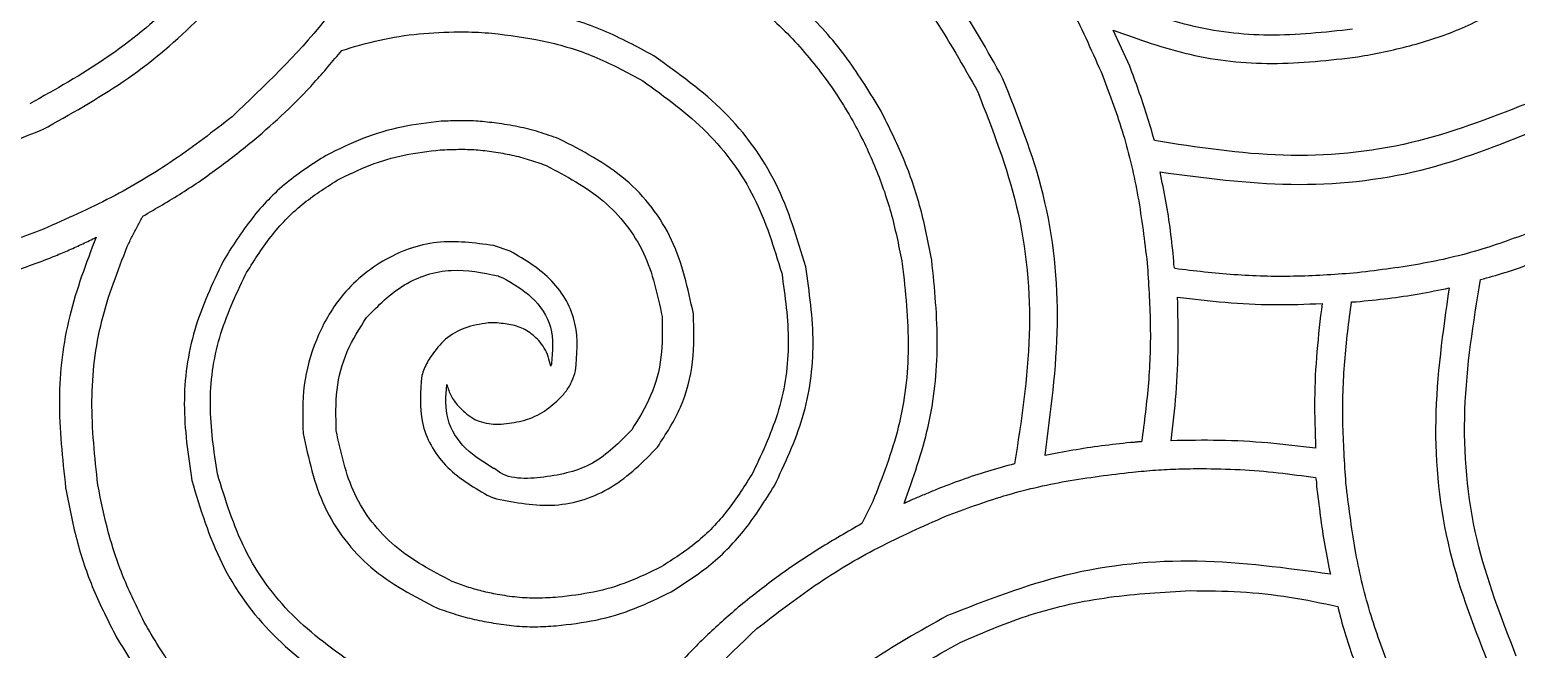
# Model space of a CAD drawing. Extents: x 0 to 371, y 0 to 260.
# Drawn here: x 85.88 to 128.61, y 122.12 to 139.92 of the extents above; entities that cross this region are included whole.
import ezdxf

# ---------------------------------------------------------------- set-up
doc = ezdxf.new("R2010")
doc.units = 0
doc.layers.add('Layer_1', color=7, linetype='CONTINUOUS')

msp = doc.modelspace()

# ---------------------------------------------------------------- linework, layer by layer
at = {"layer": 'Layer_1', "color": 7}
for points in [[(98.213126, 139.865571)], [(87.788955, 133.958438)], [(126.682705, 132.50323)], [(118.877497, 132.238647)], [(119.572544, 127.312333)], [(119.257835, 123.803503)]]:
    msp.add_lwpolyline(points, close=True, dxfattribs=at)
for points in [[(117.501354, 138.879585), (117.025413, 139.911563)], [(99.695205, 133.561563), (99.218749, 133.72021)], [(123.877709, 132.106355), (124.01, 132.106355)], [(99.324685, 131.498123), (99.060102, 131.498123)], [(99.218749, 128.587706), (99.430622, 128.587706)], [(110.119376, 126.365103), (109.802082, 125.73)]]:
    msp.add_lwpolyline(points, dxfattribs=at)
for points, knots in [([(98.080834, 147.637706), (97.598796, 146.277166), (96.665644, 143.64337), (94.530186, 140.124181), (92.627934, 138.306686), (91.704479, 137.424377)], [0, 0, 0, 0, 4.325924, 8.374321, 12.193814, 12.193814, 12.193814, 12.193814]), ([(113.850413, 138.535936), (113.411434, 139.323478), (112.540039, 140.886783), (110.841806, 142.958618), (109.491917, 144.088224), (108.82333, 144.647708)], [0, 0, 0, 0, 2.701851, 5.363294, 7.97507, 7.97507, 7.97507, 7.97507]), ([(113.506249, 144.012605), (113.931661, 143.461762), (114.785813, 142.355767), (115.871276, 140.537041), (116.444613, 139.242142), (116.733959, 138.588647)], [0, 0, 0, 0, 2.086879, 4.19008, 6.332929, 6.332929, 6.332929, 6.332929]), ([(108.346874, 143.959895), (108.987037, 143.427387), (110.277988, 142.353537), (111.885754, 140.3718), (112.71735, 138.886381), (113.135729, 138.139061)], [0, 0, 0, 0, 2.494016, 5.029417, 7.596492, 7.596492, 7.596492, 7.596492]), ([(99.245104, 143.56302), (100.097903, 143.458229), (101.789746, 143.250337), (104.189124, 142.363169), (106.127779, 141.207042), (107.612543, 139.92067), (108.713754, 138.644113), (109.577083, 137.305248), (110.224578, 135.944718), (110.689826, 134.59497), (110.873812, 133.660871), (110.966352, 133.191044)], [0, 0, 0, 0, 2.570476, 5.099489, 7.608373, 9.30252, 10.971776, 12.64958, 14.065451, 15.483695, 16.918909, 16.918909, 16.918909, 16.918909]), ([(91.704479, 142.583752), (91.167354, 141.944263), (90.086875, 140.657868), (88.111452, 139.044347), (86.629272, 138.213076), (85.883646, 137.794897)], [0, 0, 0, 0, 2.50184, 5.032695, 7.594725, 7.594725, 7.594725, 7.594725]), ([(86.254166, 137.054373), (87.041707, 137.493353), (88.605013, 138.364747), (90.676847, 140.06298), (91.806454, 141.412869), (92.365937, 142.081456)], [0, 0, 0, 0, 2.701851, 5.363294, 7.97507, 7.97507, 7.97507, 7.97507]), ([(110.357604, 137.58354), (110.046304, 138.096091), (109.424835, 139.119332), (108.231548, 140.481646), (107.304948, 141.246637), (106.838955, 141.631355)], [0, 0, 0, 0, 1.796822, 3.58712, 5.398349, 5.398349, 5.398349, 5.398349]), ([(103.822602, 139.17104), (103.350106, 139.428775), (102.404013, 139.944848), (100.84987, 140.430468), (99.780549, 140.578485), (99.245104, 140.652603)], [0, 0, 0, 0, 1.611896, 3.227549, 4.84795, 4.84795, 4.84795, 4.84795]), ([(123.90458, 139.937918), (123.106368, 139.850764), (121.541189, 139.679867), (119.20269, 139.955831), (117.780644, 140.510752), (117.078124, 140.784895)], [0, 0, 0, 0, 2.404851, 4.715566, 6.971672, 6.971672, 6.971672, 6.971672]), ([(124.063227, 139.144168), (124.561587, 139.239276), (125.555846, 139.429023), (127.000376, 139.911077), (127.899754, 140.370002), (128.34927, 140.599377)], [0, 0, 0, 0, 1.521205, 3.0349, 4.547437, 4.547437, 4.547437, 4.547437]), ([(94.853124, 139.329686), (95.215623, 139.436934), (95.942726, 139.652051), (97.071625, 139.829825), (97.832369, 139.853648), (98.213126, 139.865571)], [0, 0, 0, 0, 1.133321, 2.273225, 3.415435, 3.415435, 3.415435, 3.415435]), ([(98.213126, 139.865571), (98.339965, 139.864224), (98.593477, 139.861531), (98.973087, 139.841448), (99.225121, 139.817561), (99.35104, 139.805627)], [0, 0, 0, 0, 0.380512, 0.76053, 1.139956, 1.139956, 1.139956, 1.139956]), ([(99.35104, 139.805627), (99.834173, 139.740358), (100.801802, 139.609637), (102.209042, 139.157894), (103.071942, 138.690707), (103.504792, 138.456355)], [0, 0, 0, 0, 1.460968, 2.926058, 4.400683, 4.400683, 4.400683, 4.400683]), ([(117.025413, 139.911563), (117.753116, 139.651683), (119.227815, 139.125032), (121.631026, 138.864845), (123.240962, 139.049736), (124.063227, 139.144168)], [0, 0, 0, 0, 2.313001, 4.687326, 7.165928, 7.165928, 7.165928, 7.165928]), ([(92.339582, 136.762919), (92.637048, 137.019778), (93.237793, 137.538516), (94.075354, 138.399498), (94.592734, 139.018269), (94.853124, 139.329686)], [0, 0, 0, 0, 1.178672, 2.380383, 3.597987, 3.597987, 3.597987, 3.597987]), ([(108.188227, 133.111978), (107.946158, 133.929096), (107.463818, 135.55726), (105.923802, 137.673935), (104.52909, 138.667667), (103.822602, 139.17104)], [0, 0, 0, 0, 2.544261, 5.069616, 7.661989, 7.661989, 7.661989, 7.661989]), ([(118.216038, 136.736563), (118.14394, 136.980995), (118.000825, 137.466188), (117.762658, 138.181013), (117.588034, 138.647854), (117.501354, 138.879585)], [0, 0, 0, 0, 0.764496, 1.517514, 2.259713, 2.259713, 2.259713, 2.259713]), ([(103.504792, 138.456355), (104.146556, 137.992678), (105.414046, 137.076911), (106.820521, 135.14958), (107.273463, 133.668546), (107.500413, 132.92646)], [0, 0, 0, 0, 2.366591, 4.674042, 6.99129, 6.99129, 6.99129, 6.99129]), ([(115.067393, 127.68802), (115.235298, 128.941191), (115.56954, 131.435823), (115.193212, 135.168665), (114.289399, 137.435113), (113.850413, 138.535936)], [0, 0, 0, 0, 3.787454, 7.53952, 11.082994, 11.082994, 11.082994, 11.082994]), ([(116.733959, 138.588647), (116.939727, 138.03421), (117.359221, 136.903894), (117.77792, 135.100345), (117.927679, 133.854302), (118.004165, 133.217915)], [0, 0, 0, 0, 1.772931, 3.614432, 5.536675, 5.536675, 5.536675, 5.536675]), ([(113.135729, 138.139061), (113.558513, 137.053406), (114.430381, 134.814564), (114.765242, 131.132415), (114.384956, 128.680561), (114.194062, 127.449792)], [0, 0, 0, 0, 3.483767, 7.18423, 10.91404, 10.91404, 10.91404, 10.91404]), ([(128.904792, 137.794897), (127.815233, 137.372212), (125.573892, 136.502702), (121.892747, 136.164885), (119.444849, 136.5455), (118.216038, 136.736563)], [0, 0, 0, 0, 3.494783, 7.189148, 10.912982, 10.912982, 10.912982, 10.912982]), ([(91.704479, 137.424377), (91.153636, 136.998964), (90.047641, 136.144813), (88.228915, 135.059349), (86.934016, 134.486012), (86.280521, 134.196667)], [0, 0, 0, 0, 2.086879, 4.19008, 6.332929, 6.332929, 6.332929, 6.332929]), ([(97.71083, 137.292085), (97.326968, 137.248362), (96.560827, 137.161097), (95.445311, 136.824003), (94.751774, 136.484036), (94.403539, 136.313333)], [0, 0, 0, 0, 1.157449, 2.310129, 3.4726, 3.4726, 3.4726, 3.4726]), ([(99.29833, 137.239375), (99.122179, 137.260657), (98.770757, 137.303116), (98.239786, 137.312922), (97.887155, 137.299031), (97.71083, 137.292085)], [0, 0, 0, 0, 0.531999, 1.061341, 1.590741, 1.590741, 1.590741, 1.590741]), ([(101.097187, 136.78979), (100.907403, 136.85705), (100.522643, 136.99341), (99.920901, 137.145555), (99.507333, 137.207879), (99.29833, 137.239375)], [0, 0, 0, 0, 0.603874, 1.224263, 1.858107, 1.858107, 1.858107, 1.858107]), ([(111.812812, 133.29698), (111.716046, 133.795576), (111.522943, 134.790554), (111.031085, 136.230603), (110.581691, 137.133377), (110.357604, 137.58354)], [0, 0, 0, 0, 1.522577, 3.038394, 4.546008, 4.546008, 4.546008, 4.546008]), ([(75.432604, 135.836877), (76.683502, 135.668883), (79.171679, 135.334726), (82.895764, 135.712243), (85.155653, 136.615371), (86.254166, 137.054373)], [0, 0, 0, 0, 3.780639, 7.520118, 11.057182, 11.057182, 11.057182, 11.057182]), ([(89.138227, 134.567186), (89.513666, 134.785762), (90.263175, 135.222114), (91.334076, 135.954477), (92.005506, 136.494316), (92.339582, 136.762919)], [0, 0, 0, 0, 1.303058, 2.601361, 3.887053, 3.887053, 3.887053, 3.887053]), ([(104.960001, 131.762706), (104.803558, 132.48695), (104.492386, 133.9275), (103.08929, 135.758984), (101.767826, 136.44277), (101.097187, 136.78979)], [0, 0, 0, 0, 2.205182, 4.386198, 6.633616, 6.633616, 6.633616, 6.633616]), ([(118.374685, 135.836877), (119.627859, 135.669004), (122.122511, 135.334824), (125.855339, 135.711475), (128.121779, 136.615354), (129.222602, 137.054373)], [0, 0, 0, 0, 3.787442, 7.539534, 11.083053, 11.083053, 11.083053, 11.083053]), ([(94.403539, 136.313333), (94.015157, 136.064538), (93.224538, 135.558073), (92.220349, 134.514919), (91.703338, 133.690637), (91.439896, 133.270625)], [0, 0, 0, 0, 1.380479, 2.810201, 4.295596, 4.295596, 4.295596, 4.295596]), ([(94.720832, 135.599165), (95.031792, 135.752308), (95.650421, 136.056974), (96.65133, 136.35255), (97.337995, 136.431967), (97.683959, 136.47198)], [0, 0, 0, 0, 1.038734, 2.066479, 3.110095, 3.110095, 3.110095, 3.110095]), ([(97.683959, 136.47198), (97.857683, 136.478932), (98.201212, 136.49268), (98.714716, 136.483302), (99.051083, 136.44057), (99.218749, 136.41927)], [0, 0, 0, 0, 0.521618, 1.031467, 1.538183, 1.538183, 1.538183, 1.538183]), ([(99.218749, 136.41927), (99.392678, 136.389453), (99.737403, 136.330357), (100.242025, 136.198102), (100.565807, 136.080715), (100.726667, 136.022395)], [0, 0, 0, 0, 0.529261, 1.048989, 1.562136, 1.562136, 1.562136, 1.562136]), ([(100.726667, 136.022395), (101.302794, 135.71942), (102.439794, 135.121491), (103.662558, 133.55112), (103.92789, 132.306646), (104.06083, 131.683125)], [0, 0, 0, 0, 1.939421, 3.827497, 5.723385, 5.723385, 5.723385, 5.723385]), ([(92.074999, 132.87375), (92.310376, 133.25158), (92.771656, 133.992033), (93.667851, 134.927641), (94.374657, 135.378397), (94.720832, 135.599165)], [0, 0, 0, 0, 1.333712, 2.613745, 3.842465, 3.842465, 3.842465, 3.842465]), ([(118.77156, 133.270625), (118.74159, 133.56127), (118.681893, 134.140218), (118.551092, 134.996971), (118.4331, 135.558753), (118.374685, 135.836877)], [0, 0, 0, 0, 0.876497, 1.745927, 2.598393, 2.598393, 2.598393, 2.598393]), ([(86.280521, 134.196667), (85.732372, 133.9907), (84.611251, 133.569439), (82.815706, 133.152409), (81.572202, 133.002923), (80.936144, 132.92646)], [0, 0, 0, 0, 1.75538, 3.590254, 5.511553, 5.511553, 5.511553, 5.511553]), ([(88.688126, 133.693855), (88.734136, 133.791249), (88.826918, 133.987647), (88.98023, 134.277205), (89.085418, 134.470263), (89.138227, 134.567186)], [0, 0, 0, 0, 0.323103, 0.651553, 0.982692, 0.982692, 0.982692, 0.982692]), ([(129.275312, 134.196667), (128.727163, 133.9907), (127.606042, 133.569439), (125.810497, 133.152409), (124.566993, 133.002923), (123.930935, 132.92646)], [0, 0, 0, 0, 1.75538, 3.590254, 5.511553, 5.511553, 5.511553, 5.511553]), ([(84.587084, 132.741458), (84.8208, 132.806174), (85.283884, 132.934401), (85.961443, 133.170967), (86.53887, 133.391425), (87.021348, 133.593636), (87.409093, 133.771234), (87.663146, 133.896437), (87.788955, 133.958438)], [0, 0, 0, 0, 0.727343, 1.441154, 2.15188, 2.581422, 3.010327, 3.431086, 3.431086, 3.431086, 3.431086]), ([(87.788955, 133.958438), (87.506159, 133.214199), (86.934861, 131.710709), (86.64107, 129.248848), (86.822886, 127.601988), (86.915624, 126.761978)], [0, 0, 0, 0, 2.382663, 4.813387, 7.344012, 7.344012, 7.344012, 7.344012]), ([(99.218749, 133.72021), (98.673191, 133.794523), (97.576097, 133.943964), (95.966434, 133.35284), (94.775179, 132.30587), (94.07448, 131.01858), (93.704163, 129.700359), (93.729329, 128.786277), (93.74208, 128.323123)], [0, 0, 0, 0, 1.631156, 3.280192, 4.958216, 6.28195, 7.628513, 9.011581, 9.011581, 9.011581, 9.011581]), ([(127.581875, 132.741458), (127.8156, 132.806151), (128.278702, 132.934333), (128.956129, 133.171233), (129.532303, 133.389956), (130.010488, 133.593271), (130.396068, 133.77531), (130.653737, 133.897026), (130.783746, 133.958438)], [0, 0, 0, 0, 0.727343, 1.441154, 2.15188, 2.576009, 2.999573, 3.430935, 3.430935, 3.430935, 3.430935]), ([(87.841666, 126.841044), (87.754395, 127.645431), (87.583669, 129.219032), (87.858201, 131.566482), (88.413933, 132.991009), (88.688126, 133.693855)], [0, 0, 0, 0, 2.423407, 4.740849, 6.997814, 6.997814, 6.997814, 6.997814]), ([(101.573644, 130.12198), (101.613789, 130.579984), (101.695063, 131.507213), (100.956181, 132.820973), (100.12394, 133.309761), (99.695205, 133.561563)], [0, 0, 0, 0, 1.356337, 2.745907, 4.222353, 4.222353, 4.222353, 4.222353]), ([(91.439896, 133.270625), (91.136134, 132.626705), (90.524867, 131.330927), (90.2234, 129.146123), (90.433747, 127.703491), (90.540209, 126.973335)], [0, 0, 0, 0, 2.127754, 4.281735, 6.489169, 6.489169, 6.489169, 6.489169]), ([(95.567292, 131.65677), (95.905744, 131.99906), (96.577458, 132.678393), (97.98717, 133.129983), (98.901772, 132.940481), (99.35104, 132.847395)], [0, 0, 0, 0, 1.43165, 2.841348, 4.202375, 4.202375, 4.202375, 4.202375]), ([(107.500413, 132.92646), (107.594436, 132.26587), (107.780508, 130.958563), (107.50331, 128.978271), (106.953453, 127.798652), (106.679792, 127.211563)], [0, 0, 0, 0, 1.996073, 3.950228, 5.88644, 5.88644, 5.88644, 5.88644]), ([(107.28854, 126.814688), (107.592302, 127.458609), (108.203569, 128.754386), (108.505036, 130.93919), (108.294689, 132.381822), (108.188227, 133.111978)], [0, 0, 0, 0, 2.127754, 4.281735, 6.489169, 6.489169, 6.489169, 6.489169]), ([(110.966352, 133.191044), (111.053509, 132.392876), (111.224406, 130.827823), (110.948423, 128.489497), (110.393518, 127.067579), (110.119376, 126.365103)], [0, 0, 0, 0, 2.404717, 4.715186, 6.971166, 6.971166, 6.971166, 6.971166]), ([(111.019062, 126.311877), (111.277233, 127.039115), (111.799295, 128.509707), (112.054982, 130.892613), (111.89441, 132.486838), (111.812812, 133.29698)], [0, 0, 0, 0, 2.30971, 4.670604, 7.109969, 7.109969, 7.109969, 7.109969]), ([(118.004165, 133.217915), (118.042939, 132.643371), (118.120323, 131.496712), (118.068736, 129.777835), (117.919646, 128.6471), (117.845518, 128.084895)], [0, 0, 0, 0, 1.726973, 3.446647, 5.14719, 5.14719, 5.14719, 5.14719]), ([(118.797915, 133.058752), (118.790842, 133.082768), (118.777435, 133.128289), (118.771442, 133.199908), (118.77152, 133.246443), (118.77156, 133.270625)], [0, 0, 0, 0, 0.074913, 0.141994, 0.21457, 0.21457, 0.21457, 0.21457]), ([(123.930935, 132.92646), (123.358328, 132.887575), (122.215625, 132.809976), (120.497885, 132.857672), (119.364199, 132.991769), (118.797915, 133.058752)], [0, 0, 0, 0, 1.72115, 3.434751, 5.14497, 5.14497, 5.14497, 5.14497]), ([(91.281249, 127.158853), (91.180039, 127.819172), (90.979887, 129.12502), (91.251797, 131.107553), (91.801416, 132.286772), (92.074999, 132.87375)], [0, 0, 0, 0, 1.997914, 3.95108, 5.886882, 5.886882, 5.886882, 5.886882]), ([(99.35104, 132.847395), (99.36217, 132.840122), (99.386838, 132.824001), (99.434431, 132.814843), (99.46627, 132.801382), (99.483332, 132.794169)], [0, 0, 0, 0, 0.039542, 0.087642, 0.143182, 0.143182, 0.143182, 0.143182]), ([(99.483332, 132.794169), (99.774645, 132.628937), (100.361947, 132.295821), (100.969355, 131.386564), (100.913867, 130.687219), (100.88583, 130.333853)], [0, 0, 0, 0, 1.000474, 2.017009, 3.055252, 3.055252, 3.055252, 3.055252]), ([(124.01, 132.106355), (124.315726, 132.136198), (124.92094, 132.195276), (125.813158, 132.326309), (126.395374, 132.444769), (126.682705, 132.50323)], [0, 0, 0, 0, 0.92147, 1.82414, 2.703682, 2.703682, 2.703682, 2.703682]), ([(126.682705, 132.50323), (126.502097, 131.241141), (126.142424, 128.727741), (126.527786, 124.958253), (127.432894, 122.665202), (127.87333, 121.549377)], [0, 0, 0, 0, 3.817741, 7.602876, 11.19059, 11.19059, 11.19059, 11.19059]), ([(128.613854, 121.919897), (128.185827, 123.022584), (127.304519, 125.293021), (126.984326, 129.023116), (127.382311, 131.499637), (127.581875, 132.741458)], [0, 0, 0, 0, 3.536436, 7.28153, 11.048228, 11.048228, 11.048228, 11.048228]), ([(118.691979, 128.11125), (118.745028, 128.563457), (118.851574, 129.471678), (118.908977, 130.850779), (118.888031, 131.774196), (118.877497, 132.238647)], [0, 0, 0, 0, 1.365589, 2.742677, 4.136221, 4.136221, 4.136221, 4.136221]), ([(118.877497, 132.238647), (119.331953, 132.184032), (120.246502, 132.074126), (121.634589, 132.005701), (122.564524, 132.037623), (123.031248, 132.053645)], [0, 0, 0, 0, 1.372992, 2.763011, 4.163579, 4.163579, 4.163579, 4.163579]), ([(123.031248, 132.053645), (122.976702, 131.595218), (122.867625, 130.678505), (122.798149, 129.290346), (122.830174, 128.364192), (122.846246, 127.899377)], [0, 0, 0, 0, 1.384816, 2.769211, 4.164034, 4.164034, 4.164034, 4.164034]), ([(123.719062, 126.89427), (123.680288, 127.477612), (123.602901, 128.641851), (123.654502, 130.386963), (123.803581, 131.535343), (123.877709, 132.106355)], [0, 0, 0, 0, 1.753317, 3.499288, 5.226039, 5.226039, 5.226039, 5.226039]), ([(94.694477, 128.402188), (94.685016, 128.794088), (94.666361, 129.566839), (94.955131, 130.700195), (95.364117, 131.339285), (95.567292, 131.65677)], [0, 0, 0, 0, 1.173336, 2.313595, 3.439248, 3.439248, 3.439248, 3.439248]), ([(104.06083, 131.683125), (104.068594, 131.290953), (104.083913, 130.517185), (103.785017, 129.389219), (103.385383, 128.746697), (103.187499, 128.428544)], [0, 0, 0, 0, 1.173487, 2.315324, 3.435285, 3.435285, 3.435285, 3.435285]), ([(103.928538, 127.926248), (104.170543, 128.300008), (104.657374, 129.051885), (104.998952, 130.389657), (104.973104, 131.300804), (104.960001, 131.762706)], [0, 0, 0, 0, 1.329544, 2.674592, 4.057536, 4.057536, 4.057536, 4.057536]), ([(99.060102, 131.498123), (98.83417, 131.463157), (98.39562, 131.395285), (97.808919, 131.058959), (97.549014, 130.716183), (97.419376, 130.54521)], [0, 0, 0, 0, 0.682479, 1.32474, 1.963902, 1.963902, 1.963902, 1.963902]), ([(100.51531, 130.995311), (100.408198, 131.096148), (100.193611, 131.29816), (99.767499, 131.450952), (99.473393, 131.482282), (99.324685, 131.498123)], [0, 0, 0, 0, 0.437287, 0.876048, 1.324793, 1.324793, 1.324793, 1.324793]), ([(100.858959, 130.254272), (100.838332, 130.346647), (100.798089, 130.526869), (100.683557, 130.780755), (100.571624, 130.923498), (100.51531, 130.995311)], [0, 0, 0, 0, 0.283586, 0.553275, 0.82633, 0.82633, 0.82633, 0.82633]), ([(97.419376, 130.54521), (97.383786, 130.487975), (97.310856, 130.370693), (97.220311, 130.185187), (97.176311, 130.053897), (97.154792, 129.989688)], [0, 0, 0, 0, 0.202151, 0.414237, 0.617239, 0.617239, 0.617239, 0.617239]), ([(100.88583, 130.333853), (100.884054, 130.324813), (100.880363, 130.306032), (100.864426, 130.282093), (100.860735, 130.263311), (100.858959, 130.254272)], [0, 0, 0, 0, 0.027412, 0.056953, 0.084365, 0.084365, 0.084365, 0.084365]), ([(97.154792, 129.989688), (97.114686, 129.531676), (97.033486, 128.604388), (97.772677, 127.290712), (98.604982, 126.801912), (99.033747, 126.550105)], [0, 0, 0, 0, 1.356338, 2.746027, 4.222582, 4.222582, 4.222582, 4.222582]), ([(101.097187, 129.301875), (101.170745, 129.382072), (101.315256, 129.539626), (101.479966, 129.817879), (101.542272, 130.02014), (101.573644, 130.12198)], [0, 0, 0, 0, 0.326004, 0.640468, 0.959374, 0.959374, 0.959374, 0.959374]), ([(99.218749, 127.3175), (98.938346, 127.487585), (98.375784, 127.82882), (97.798555, 128.712678), (97.845766, 129.386623), (97.869477, 129.725105)], [0, 0, 0, 0, 0.980321, 1.966787, 2.96213, 2.96213, 2.96213, 2.96213]), ([(97.869477, 129.725105), (97.90627, 129.613977), (97.979885, 129.391637), (98.191257, 129.107931), (98.365026, 128.954747), (98.451354, 128.878645)], [0, 0, 0, 0, 0.349322, 0.698905, 1.04404, 1.04404, 1.04404, 1.04404]), ([(99.430622, 128.587706), (99.635078, 128.610862), (100.045463, 128.657339), (100.630525, 128.892867), (100.942049, 129.165904), (101.097187, 129.301875)], [0, 0, 0, 0, 0.616138, 1.236716, 1.852341, 1.852341, 1.852341, 1.852341]), ([(98.451354, 128.878645), (98.525119, 128.823869), (98.672599, 128.714354), (98.93961, 128.623638), (99.124495, 128.599839), (99.218749, 128.587706)], [0, 0, 0, 0, 0.27424, 0.548291, 0.833302, 0.833302, 0.833302, 0.833302]), ([(93.74208, 128.323123), (93.898523, 127.598879), (94.209695, 126.158329), (95.612791, 124.326846), (96.934255, 123.643059), (97.604894, 123.29604)], [0, 0, 0, 0, 2.205182, 4.386198, 6.633616, 6.633616, 6.633616, 6.633616]), ([(98.028124, 124.062919), (97.452031, 124.365888), (96.31511, 124.963799), (95.092623, 126.534257), (94.827378, 127.778676), (94.694477, 128.402188)], [0, 0, 0, 0, 1.939308, 3.827231, 5.723082, 5.723082, 5.723082, 5.723082]), ([(103.187499, 128.428544), (102.832878, 128.065837), (102.129909, 127.346841), (100.72209, 127.031949), (99.616952, 126.978916), (99.260586, 127.300943), (99.243899, 127.312729), (99.22747, 127.315846), (99.218749, 127.3175)], [0, 0, 0, 0, 1.479968, 2.933756, 4.343002, 4.353361, 4.376626, 4.402953, 4.402953, 4.402953, 4.402953]), ([(99.29833, 126.444169), (99.8562, 126.335867), (100.979921, 126.117714), (102.701038, 126.676654), (103.516355, 127.506646), (103.928538, 127.926248)], [0, 0, 0, 0, 1.68633, 3.396788, 5.145645, 5.145645, 5.145645, 5.145645]), ([(117.527709, 128.05854), (117.248176, 128.028745), (116.693637, 127.969639), (115.873395, 127.842591), (115.334598, 127.739263), (115.067393, 127.68802)], [0, 0, 0, 0, 0.843256, 1.67286, 2.489061, 2.489061, 2.489061, 2.489061]), ([(117.845518, 128.084895), (117.810155, 128.083259), (117.739226, 128.079977), (117.634001, 128.063457), (117.563072, 128.060176), (117.527709, 128.05854)], [0, 0, 0, 0, 0.106134, 0.212873, 0.319007, 0.319007, 0.319007, 0.319007]), ([(122.846246, 127.899377), (122.387786, 127.954011), (121.470925, 128.063272), (120.083329, 128.137962), (119.156853, 128.120175), (118.691979, 128.11125)], [0, 0, 0, 0, 1.384932, 2.76968, 4.164246, 4.164246, 4.164246, 4.164246]), ([(114.194062, 127.449792), (113.934477, 127.377882), (113.422122, 127.235951), (112.670607, 126.991588), (112.185654, 126.80253), (111.945104, 126.708752)], [0, 0, 0, 0, 0.808048, 1.594884, 2.369315, 2.369315, 2.369315, 2.369315]), ([(90.540209, 126.973335), (90.787374, 126.156789), (91.27914, 124.532166), (92.808948, 122.41169), (94.20088, 121.418034), (94.905834, 120.91479)], [0, 0, 0, 0, 2.54814, 5.069855, 7.657553, 7.657553, 7.657553, 7.657553]), ([(95.276354, 121.628958), (94.633986, 122.08803), (93.36206, 122.997017), (91.961497, 124.931037), (91.508345, 126.415111), (91.281249, 127.158853)], [0, 0, 0, 0, 2.359118, 4.671187, 6.993908, 6.993908, 6.993908, 6.993908]), ([(106.679792, 127.211563), (106.444422, 126.83377), (105.983168, 126.093409), (105.086893, 125.158047), (104.380127, 124.707392), (104.033959, 124.486665)], [0, 0, 0, 0, 1.333601, 2.613455, 3.8421, 3.8421, 3.8421, 3.8421]), ([(112.209687, 125.941873), (112.764166, 126.14761), (113.8946, 126.567053), (115.698362, 126.985398), (116.944508, 127.135105), (117.580935, 127.211563)], [0, 0, 0, 0, 1.773013, 3.614699, 5.537056, 5.537056, 5.537056, 5.537056]), ([(117.580935, 127.211563), (117.802371, 127.232226), (118.244506, 127.273482), (118.908951, 127.306482), (119.35157, 127.310384), (119.572544, 127.312333)], [0, 0, 0, 0, 0.667143, 1.332067, 1.994975, 1.994975, 1.994975, 1.994975]), ([(119.572544, 127.312333), (119.939438, 127.305871), (120.671578, 127.292978), (121.764476, 127.203974), (122.486246, 127.103187), (122.846246, 127.052917)], [0, 0, 0, 0, 1.10067, 2.196389, 3.286756, 3.286756, 3.286756, 3.286756]), ([(122.846246, 127.052917), (122.853354, 127.026609), (122.867408, 126.974585), (122.872455, 126.89415), (122.872553, 126.841142), (122.872602, 126.814688)], [0, 0, 0, 0, 0.081549, 0.161265, 0.240673, 0.240673, 0.240673, 0.240673]), ([(86.915624, 126.761978), (87.010736, 126.263575), (87.200498, 125.269196), (87.682505, 123.824478), (88.141454, 122.924979), (88.370832, 122.475419)], [0, 0, 0, 0, 1.521336, 3.035266, 4.547924, 4.547924, 4.547924, 4.547924]), ([(89.217293, 122.819583), (89.004188, 123.246968), (88.58002, 124.097646), (88.121869, 125.450326), (87.935065, 126.377481), (87.841666, 126.841044)], [0, 0, 0, 0, 1.431634, 2.849563, 4.267399, 4.267399, 4.267399, 4.267399]), ([(99.033747, 126.550105), (99.062052, 126.534091), (99.118853, 126.501956), (99.209746, 126.472239), (99.269593, 126.453275), (99.29833, 126.444169)], [0, 0, 0, 0, 0.097318, 0.195289, 0.285792, 0.285792, 0.285792, 0.285792]), ([(104.325413, 123.77198), (104.713758, 124.02077), (105.504283, 124.527213), (106.50822, 125.570445), (107.025137, 126.394684), (107.28854, 126.814688)], [0, 0, 0, 0, 1.380369, 2.809918, 4.295238, 4.295238, 4.295238, 4.295238]), ([(111.945104, 126.708752), (111.839561, 126.664744), (111.630141, 126.577423), (111.3208, 126.446612), (111.118547, 126.3563), (111.019062, 126.311877)], [0, 0, 0, 0, 0.343054, 0.680691, 1.007541, 1.007541, 1.007541, 1.007541]), ([(122.872602, 126.814688), (122.907938, 126.526499), (122.977999, 125.955112), (123.098498, 125.105999), (123.212739, 124.550622), (123.269477, 124.274792)], [0, 0, 0, 0, 0.871097, 1.727099, 2.571721, 2.571721, 2.571721, 2.571721]), ([(124.989268, 121.523022), (124.783498, 122.077503), (124.363987, 123.207944), (123.945323, 125.011672), (123.795552, 126.257839), (123.719062, 126.89427)], [0, 0, 0, 0, 1.773057, 3.6148, 5.537175, 5.537175, 5.537175, 5.537175]), ([(109.802082, 125.73), (109.393669, 125.495808), (108.579846, 125.029147), (107.408965, 124.247684), (106.676333, 123.666086), (106.309788, 123.375105)], [0, 0, 0, 0, 1.412209, 2.814033, 4.217606, 4.217606, 4.217606, 4.217606]), ([(106.785729, 122.713647), (107.336577, 123.139094), (108.442594, 123.993325), (110.261252, 125.079075), (111.556185, 125.652492), (112.209687, 125.941873)], [0, 0, 0, 0, 2.086959, 4.190287, 6.333192, 6.333192, 6.333192, 6.333192]), ([(104.033959, 124.486665), (103.721021, 124.333447), (103.098346, 124.028579), (102.097209, 123.734921), (101.412797, 123.653843), (101.070832, 123.613333)], [0, 0, 0, 0, 1.044139, 2.077595, 3.109594, 3.109594, 3.109594, 3.109594]), ([(123.269477, 124.274792), (121.998853, 124.449837), (119.470168, 124.798198), (115.684288, 124.426632), (113.381505, 123.523075), (112.262913, 123.084167)], [0, 0, 0, 0, 3.841877, 7.645771, 11.238943, 11.238943, 11.238943, 11.238943]), ([(99.324685, 123.692915), (99.176835, 123.722689), (98.882499, 123.781964), (98.450493, 123.910083), (98.16908, 124.011913), (98.028124, 124.062919)], [0, 0, 0, 0, 0.452269, 0.900367, 1.350055, 1.350055, 1.350055, 1.350055]), ([(101.070832, 123.613333), (100.871049, 123.600966), (100.477353, 123.576594), (99.891965, 123.602041), (99.512389, 123.662846), (99.324685, 123.692915)], [0, 0, 0, 0, 0.600276, 1.182916, 1.752895, 1.752895, 1.752895, 1.752895]), ([(101.018122, 122.793228), (101.401984, 122.836951), (102.168125, 122.924216), (103.283641, 123.26131), (103.977178, 123.601278), (104.325413, 123.77198)], [0, 0, 0, 0, 1.157449, 2.310129, 3.4726, 3.4726, 3.4726, 3.4726]), ([(112.632917, 122.316772), (113.303537, 122.603814), (114.678197, 123.192204), (116.922394, 123.675618), (118.472079, 123.760476), (119.257835, 123.803503)], [0, 0, 0, 0, 2.184858, 4.4786, 6.83788, 6.83788, 6.83788, 6.83788]), ([(119.257835, 123.803503), (119.73367, 123.799248), (120.683735, 123.790752), (122.098302, 123.641875), (123.021567, 123.446124), (123.480834, 123.34875)], [0, 0, 0, 0, 1.427129, 2.849442, 4.257254, 4.257254, 4.257254, 4.257254]), ([(97.604894, 123.29604), (97.781051, 123.236247), (98.132479, 123.116961), (98.669725, 122.966874), (99.035496, 122.903863), (99.218749, 122.872294)], [0, 0, 0, 0, 0.558113, 1.113417, 1.670957, 1.670957, 1.670957, 1.670957]), ([(106.309788, 123.375105), (105.994895, 123.100777), (105.360333, 122.547961), (104.476067, 121.636327), (103.935257, 120.979639), (103.663955, 120.650206)], [0, 0, 0, 0, 1.252549, 2.524089, 3.804093, 3.804093, 3.804093, 3.804093]), ([(112.262913, 123.084167), (111.475333, 122.645181), (109.911929, 121.773761), (107.839861, 120.075605), (106.71015, 118.725677), (106.150626, 118.057083)], [0, 0, 0, 0, 2.701966, 5.363601, 7.975465, 7.975465, 7.975465, 7.975465]), ([(123.480834, 123.34875), (123.545691, 123.097776), (123.673899, 122.601652), (123.91319, 121.877274), (124.101831, 121.410963), (124.195518, 121.179373)], [0, 0, 0, 0, 0.777527, 1.537008, 2.286358, 2.286358, 2.286358, 2.286358]), ([(92.498229, 119.035835), (92.058829, 119.393919), (91.186581, 120.104747), (90.073463, 121.380558), (89.50258, 122.340082), (89.217293, 122.819583)], [0, 0, 0, 0, 1.698781, 3.372238, 5.043883, 5.043883, 5.043883, 5.043883]), ([(99.218749, 122.872294), (99.414989, 122.842295), (99.809802, 122.781942), (100.412776, 122.756248), (100.815692, 122.780862), (101.018122, 122.793228)], [0, 0, 0, 0, 0.595281, 1.197638, 1.805832, 1.805832, 1.805832, 1.805832]), ([(100.409374, 112.500834), (100.891405, 113.861334), (101.824533, 116.495023), (103.960063, 120.013999), (105.862279, 121.831381), (106.785729, 122.713647)], [0, 0, 0, 0, 4.325799, 8.373986, 12.193383, 12.193383, 12.193383, 12.193383]), ([(88.370832, 122.475419), (88.68217, 121.962861), (89.303732, 120.93958), (90.49728, 119.577345), (91.423968, 118.812328), (91.889997, 118.427603)], [0, 0, 0, 0, 1.796894, 3.587356, 5.398685, 5.398685, 5.398685, 5.398685]), ([(106.812084, 117.527917), (107.349209, 118.167406), (108.429688, 119.453801), (110.405111, 121.067322), (111.887291, 121.898592), (112.632917, 122.316772)], [0, 0, 0, 0, 2.50184, 5.032695, 7.594725, 7.594725, 7.594725, 7.594725])]:
    msp.add_open_spline(points, degree=3, knots=knots, dxfattribs=at)

doc.saveas('drawing.dxf')
